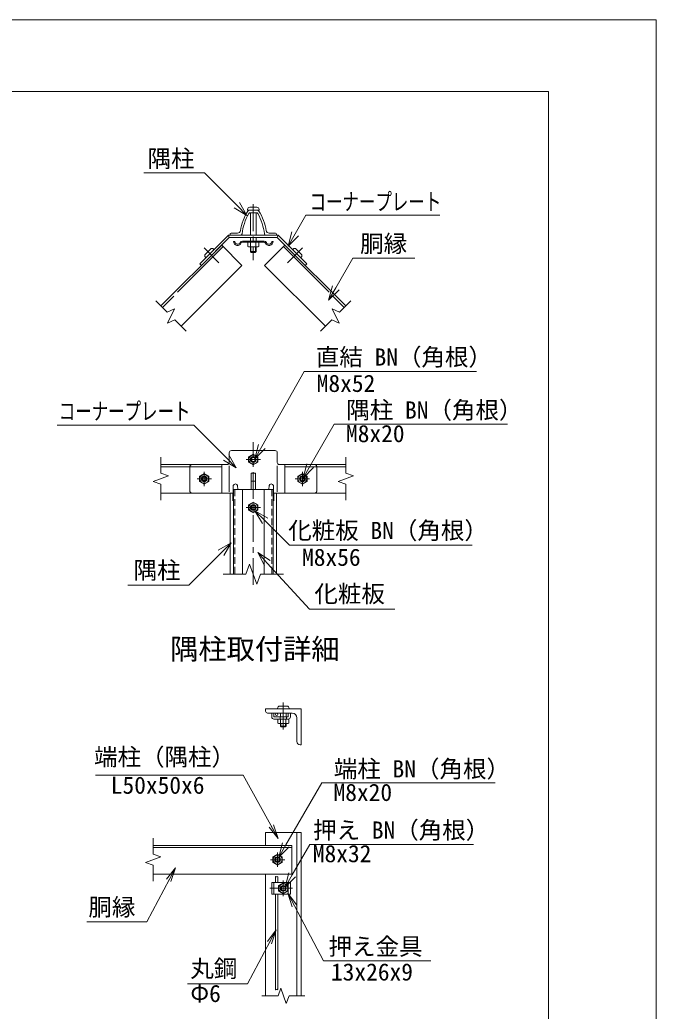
# Model space of a CAD drawing. Units: millimetres, scale not verified. Extents: x -4200 to 4200, y -2970 to 2970.
# Drawn here: x 2425 to 4200, y 201 to 2970 of the extents above; entities that cross this region are included whole.
import ezdxf
from ezdxf.enums import TextEntityAlignment as Align

# ---------------------------------------------------------------- set-up
doc = ezdxf.new("R2010")
doc.units = ezdxf.units.MM
doc.header["$LTSCALE"] = 15
for name, pattern in [('CHAIN1', [8, 5, -1, 1, -1]), ('DASHED1', [1.8, 1.2, -0.6]), ('LONG_DASHED2', [13, 12, -1])]:
    doc.linetypes.add(name, pattern=pattern)
for name, color, linetype, lineweight in [('0-0_D-STR1', 1, 'Continuous', 9), ('0-1_D-BMK', 2, 'CHAIN1', 9), ('0-2_D-STR-DIM', 7, 'Continuous', 9), ('0-6_D-STR3', 3, 'Continuous', 9), ('0-7_0', 7, 'Continuous', 9), ('0-9_D-STR-TXT', 7, 'Continuous', 9), ('0-A_D-STR2', 7, 'Continuous', 9), ('0-B_D-TTL', 2, 'Continuous', 9)]:
    doc.layers.add(name, color=color, linetype=linetype, lineweight=lineweight)
doc.layers.add('0-8_D-TTL-TXT', color=7, linetype='Continuous')
doc.styles.add('ＭＳ ゴシック', font='')
doc.styles.get('ＭＳ ゴシック').set_extended_font_data('MS Gothic')

# ---------------------------------------------------------------- blocks, each defined once
blk = doc.blocks.new('MLeader1')
at = {"layer": '0-9_D-STR-TXT'}
blk.add_line((3058.38, 2423.9), (3030.1, 2452.19), dxfattribs=at)
for points in [[(3030.1, 2452.19), (2939.88, 2542.4), (2777.48, 2542.4), (2770.28, 2542.4)], [(3037.68, 2459.77), (3058.38, 2423.9), (3022.52, 2444.61)]]:
    blk.add_lwpolyline(points, dxfattribs=at)
blk = doc.blocks.new('MLeader2')
at = {"layer": '0-9_D-STR-TXT'}
blk.add_line((3173.5, 2337.61), (3193.29, 2372.37), dxfattribs=at)
for points in [[(3193.29, 2372.37), (3223.02, 2424.6), (3588.98, 2424.6), (3596.18, 2424.6)], [(3202.6, 2367.07), (3173.5, 2337.61), (3183.97, 2377.67)]]:
    blk.add_lwpolyline(points, dxfattribs=at)
blk = doc.blocks.new('MLeader3')
at = {"layer": '0-9_D-STR-TXT'}
blk.add_line((3286.04, 2186.97), (3306.04, 2221.61), dxfattribs=at)
for points in [[(3306.04, 2221.61), (3353.75, 2304.25), (3519.5, 2304.25), (3526.7, 2304.25)], [(3315.32, 2216.25), (3286.04, 2186.97), (3296.76, 2226.97)]]:
    blk.add_lwpolyline(points, dxfattribs=at)
blk = doc.blocks.new('MLeader4')
at = {"layer": '0-9_D-STR-TXT'}
blk.add_line((3028.61, 1719.23), (3000.33, 1747.52), dxfattribs=at)
for points in [[(3000.33, 1747.52), (2910.11, 1837.73), (2535.9, 1837.73), (2528.7, 1837.73)], [(3007.91, 1755.09), (3028.61, 1719.23), (2992.75, 1739.94)]]:
    blk.add_lwpolyline(points, dxfattribs=at)
blk = doc.blocks.new('MLeader5')
at = {"layer": '0-9_D-STR-TXT'}
blk.add_line((3088.34, 1482.63), (3115.23, 1453.01), dxfattribs=at)
for points in [[(3107.29, 1445.8), (3088.34, 1482.63), (3123.17, 1460.21)], [(3115.23, 1453.01), (3232.58, 1323.74), (3464, 1323.74), (3471.2, 1323.74)]]:
    blk.add_lwpolyline(points, dxfattribs=at)
blk = doc.blocks.new('MLeader6')
at = {"layer": '0-9_D-STR-TXT'}
blk.add_line((3014.31, 1509.8), (2986.03, 1481.51), dxfattribs=at)
for points in [[(2978.45, 1489.09), (3014.31, 1509.8), (2993.61, 1473.93)], [(2986.03, 1481.51), (2895.81, 1391.29), (2733.41, 1391.29), (2726.21, 1391.29)]]:
    blk.add_lwpolyline(points, dxfattribs=at)
blk = doc.blocks.new('_Open')
at = {"layer": '0-7_0'}
blk.add_line((-15, 2.5), (0, 0), dxfattribs=at)
blk.add_lwpolyline([(-15, -2.5), (0, 0), (-15, 0)], dxfattribs=at)
blk = doc.blocks.new('MLeader16')
at = {"layer": '0-9_D-STR-TXT'}
blk.add_line((3215.1, 1690.02), (3235, 1724.71), dxfattribs=at)
for points in [[(3235, 1724.71), (3301.81, 1841.19), (3778.19, 1841.19), (3785.39, 1841.19)], [(3244.3, 1719.38), (3215.1, 1690.02), (3225.7, 1730.05)]]:
    blk.add_lwpolyline(points, dxfattribs=at)
blk = doc.blocks.new('MLeader17')
at = {"layer": '0-9_D-STR-TXT'}
blk.add_line((3164.61, 547.35), (3184.66, 581.96), dxfattribs=at)
for points in [[(3184.66, 581.96), (3233.8, 666.78), (3683.57, 666.78), (3690.77, 666.78)], [(3193.93, 576.59), (3164.61, 547.35), (3175.39, 587.33)]]:
    blk.add_lwpolyline(points, dxfattribs=at)
blk = doc.blocks.new('MLeader18')
at = {"layer": '0-9_D-STR-TXT'}
blk.add_line((3147.21, 631.24), (3167.18, 665.89), dxfattribs=at)
for points in [[(3167.18, 665.89), (3266.99, 839.05), (3743.38, 839.05), (3750.58, 839.05)], [(3176.47, 660.54), (3147.21, 631.24), (3157.9, 671.24)]]:
    blk.add_lwpolyline(points, dxfattribs=at)
blk = doc.blocks.new('MLeader21')
at = {"layer": '0-9_D-STR-TXT'}
blk.add_line((3080.05, 1743.62), (3099.65, 1778.49), dxfattribs=at)
for points in [[(3099.65, 1778.49), (3217.65, 1988.31), (3691.83, 1988.31), (3699.03, 1988.31)], [(3109, 1773.23), (3080.05, 1743.62), (3090.31, 1783.74)]]:
    blk.add_lwpolyline(points, dxfattribs=at)
blk = doc.blocks.new('MLeader22')
at = {"layer": '0-9_D-STR-TXT'}
blk.add_line((3080.6, 1598.84), (3108.89, 1570.55), dxfattribs=at)
for points in [[(3101.31, 1562.97), (3080.6, 1598.84), (3116.46, 1578.13)], [(3108.89, 1570.55), (3176.81, 1502.63), (3679.22, 1502.63), (3686.42, 1502.63)]]:
    blk.add_lwpolyline(points, dxfattribs=at)

msp = doc.modelspace()

# ---------------------------------------------------------------- linework, layer by layer
at = {"layer": '0-0_D-STR1'}
for p, q in [((3064.9, 2438.37), (3087.28, 2438.37)), ((3067.71, 2431.37), (3084.46, 2431.37)), ((3011.09, 2368.37), (3011.09, 2371.37)), ((3040.93, 2368.37), (3011.09, 2368.37)), ((3032.19, 2374.37), (3014.09, 2374.37)), ((3111.25, 2368.37), (3141.09, 2368.37)), ((3119.98, 2374.37), (3138.09, 2374.37)), ((3141.09, 2368.37), (3141.09, 2371.37)), ((2987.87, 2340.76), (2818.17, 2171.05)), ((2987.87, 2340.76), (3044.44, 2284.19)), ((3024.29, 2351.17), (3021.09, 2350.74)), ((3045.55, 2351.97), (3106.62, 2351.97)), ((3045.56, 2348.77), (3106.61, 2348.77)), ((3164.3, 2340.76), (3107.73, 2284.19)), ((3127.89, 2351.17), (3131.09, 2350.74)), ((3164.3, 2340.76), (3334.01, 2171.05)), ((3044.44, 2284.19), (2874.74, 2114.48)), ((3107.73, 2284.19), (3277.44, 2114.48)), ((2817.98, 1728.05), (2987.87, 1728.05)), ((2817.98, 1722.05), (2987.87, 1722.05)), ((2987.87, 1728.05), (2987.87, 1648.05)), ((3334.19, 1728.05), (3164.3, 1728.05)), ((3164.3, 1728.05), (3164.3, 1648.05)), ((3334.19, 1722.05), (3164.3, 1722.05)), ((3020.09, 1669.8), (3018.59, 1626.8)), ((3032.09, 1669.8), (3032.5, 1658.05)), ((3120.09, 1669.8), (3119.68, 1658.05)), ((3132.09, 1669.8), (3133.59, 1626.8)), ((2817.98, 1648.05), (2987.87, 1648.05)), ((3011.09, 1421.79), (3011.09, 1648.05)), ((3021.09, 1658.05), (3021.09, 1421.79)), ((3131.09, 1658.05), (3021.09, 1658.05)), ((3046.09, 1658.05), (3046.09, 1421.79)), ((3106.09, 1658.05), (3106.09, 1421.79)), ((3131.09, 1658.05), (3131.09, 1421.79)), ((3141.09, 1421.79), (3141.09, 1648.05)), ((3334.19, 1648.05), (3164.3, 1648.05)), ((3109.78, 1045.31), (3209.78, 1045.31)), ((3109.78, 1042.31), (3109.78, 1045.31)), ((3184.78, 1033.31), (3118.78, 1033.31)), ((3209.78, 1045.31), (3209.78, 945.31)), ((3197.78, 954.31), (3197.78, 1020.31)), ((3209.78, 945.31), (3206.78, 945.31)), ((3109.78, 700.42), (3209.78, 700.42)), ((3109.78, 664.42), (3109.78, 700.42)), ((3197.78, 700.42), (3197.78, 244.29)), ((3209.78, 700.42), (3209.78, 244.29)), ((3183.78, 664.42), (2796.93, 664.42)), ((3183.78, 658.42), (2796.93, 658.42)), ((3183.78, 584.42), (3183.78, 664.42)), ((3183.78, 584.42), (2796.93, 584.42)), ((3109.78, 244.29), (3109.78, 584.42))]:
    msp.add_line(p, q, dxfattribs=at)
at = {"layer": '0-0_D-STR1', "linetype": 'LONG_DASHED2'}
for p, q in [((2992.12, 2336.52), (2822.41, 2166.81)), ((3160.06, 2336.52), (3329.76, 2166.81))]:
    msp.add_line(p, q, dxfattribs=at)
at = {"layer": '0-0_D-STR1', "linetype": 'DASHED1'}
for p, q in [((3024.29, 1658.05), (3024.29, 1421.79)), ((3127.89, 1658.05), (3127.89, 1421.79))]:
    msp.add_line(p, q, dxfattribs=at)
at = {"layer": '0-0_D-STR1'}
for centre, radius, start, end in [((3064.9, 2433.37), 5, 90, 148.30182), ((3087.28, 2433.37), 5, 31.69818, 90), ((3189.29, 2356.55), 151.2, 148.30182, 170.6662), ((3189.29, 2356.55), 145.2, 150.13204, 173.91336), ((3067.71, 2426.37), 5, 90, 150.13204), ((3084.46, 2426.37), 5, 29.86796, 90), ((2962.89, 2356.55), 145.2, 6.08664, 29.86796), ((2962.89, 2356.55), 151.2, 9.3338, 31.69818), ((3032.19, 2382.37), 8, 270, 350.6662), ((3119.98, 2382.37), 8, 189.3338, 270), ((3014.09, 2371.37), 3, 90, 180), ((3040.93, 2372.37), 4, 270, 353.91336), ((3111.25, 2372.37), 4, 186.08664, 270), ((3138.09, 2371.37), 3, 0, 90), ((3032.29, 2351.17), 11.21, 182.19864, 337.12847), ((3032.29, 2351.17), 8, 180, 337.11462), ((3045.55, 2345.57), 6.4, 90, 157.11462), ((3045.56, 2345.57), 3.2, 90, 157.12847), ((3106.61, 2345.57), 3.2, 22.87153, 90), ((3106.62, 2345.57), 6.4, 22.88538, 90), ((3119.89, 2351.17), 11.21, 202.87153, 357.80136), ((3119.89, 2351.17), 8, 202.88538, 0), ((3026.09, 1667.3), 6.5, 22.61986, 157.38014), ((3126.09, 1667.3), 6.5, 22.61986, 157.38014), ((3118.78, 1042.31), 9, 180, 270), ((3184.78, 1020.31), 13, 360, 90), ((3206.78, 954.31), 9, 180, 270)]:
    msp.add_arc(centre, radius, start, end, dxfattribs=at)
at = {"layer": '0-1_D-BMK'}
for p, q in [((3076.09, 2455.11), (3076.09, 2298.73)), ((2938.84, 2333.22), (2980.34, 2291.73)), ((3213.33, 2333.22), (3171.83, 2291.73)), ((3076.09, 1391.79), (3076.09, 1790.78)), ((3096.09, 1742.05), (3056.09, 1742.05)), ((2939.09, 1708.05), (2939.09, 1668.05)), ((3213.09, 1708.05), (3213.09, 1668.05)), ((2959.09, 1688.05), (2919.09, 1688.05)), ((3193.09, 1688.05), (3233.09, 1688.05)), ((3096.09, 1608.05), (3056.09, 1608.05)), ((3159.78, 988.31), (3159.78, 1066.37)), ((3143.78, 604.42), (3143.78, 644.42)), ((3163.78, 624.42), (3123.78, 624.42)), ((3159.78, 566.42), (3159.78, 522.42)), ((3185.78, 544.42), (3121.78, 544.42))]:
    msp.add_line(p, q, dxfattribs=at)
at = {"layer": '0-2_D-STR-DIM'}
for p, q in [((2804.03, 2185.2), (2835.57, 2153.65)), ((3296.21, 2163.16), (3315.23, 2122.38)), ((3316.6, 2153.65), (3296.21, 2163.16)), ((3348.15, 2185.2), (3316.6, 2153.65)), ((2857.34, 2131.89), (2888.88, 2100.34)), ((3294.84, 2131.89), (3263.29, 2100.34)), ((3315.23, 2122.38), (3294.84, 2131.89)), ((2817.98, 1748.31), (2817.98, 1703.7)), ((3334.19, 1748.31), (3334.19, 1703.7)), ((2839.13, 1696), (2796.84, 1680.61)), ((2817.98, 1703.7), (2839.13, 1696)), ((2796.84, 1680.61), (2817.98, 1672.92)), ((2817.98, 1672.92), (2817.98, 1628.31)), ((3334.19, 1672.92), (3334.19, 1628.31)), ((3055.57, 1421.79), (3065.83, 1449.99)), ((3065.83, 1449.99), (3086.35, 1393.6)), ((2992.09, 1421.79), (3055.57, 1421.79)), ((3086.35, 1393.6), (3096.61, 1421.79)), ((3096.61, 1421.79), (3160.09, 1421.79)), ((2796.93, 684.68), (2796.93, 640.07)), ((2796.93, 640.07), (2818.08, 632.37)), ((2818.08, 632.37), (2775.79, 616.98)), ((2775.79, 616.98), (2796.93, 609.29)), ((2796.93, 609.29), (2796.93, 564.68)), ((3152.82, 265.44), (3145.12, 244.29)), ((3168.21, 223.15), (3152.82, 265.44)), ((3099.78, 244.29), (3145.12, 244.29)), ((3175.91, 244.29), (3168.21, 223.15)), ((3175.91, 244.29), (3219.78, 244.29))]:
    msp.add_line(p, q, dxfattribs=at)
for points in [[(2835.57, 2153.65), (2855.96, 2163.16), (2836.94, 2122.38), (2857.34, 2131.89)], [(3334.19, 1703.7), (3355.33, 1696), (3313.05, 1680.61), (3334.19, 1672.92)]]:
    msp.add_lwpolyline(points, dxfattribs=at)
at = {"layer": '0-6_D-STR3'}
for p, q in [((3060.09, 2440.37), (3060.09, 2438.37)), ((3092.09, 2438.37), (3060.09, 2438.37)), ((3086.09, 2446.37), (3066.09, 2446.37)), ((3092.09, 2440.37), (3092.09, 2438.37)), ((3068.09, 2431.37), (3068.09, 2368.37)), ((3084.09, 2431.37), (3084.09, 2368.37)), ((3006.44, 2368.37), (2926.78, 2288.72)), ((3009.09, 2361.97), (2931.3, 2284.19)), ((3006.44, 2368.37), (3145.74, 2368.37)), ((3009.09, 2361.97), (3006.44, 2368.37)), ((3009.09, 2361.97), (3143.09, 2361.97)), ((3068.09, 2361.97), (3068.09, 2351.97)), ((3084.09, 2361.97), (3084.09, 2351.97)), ((3143.09, 2361.97), (3145.74, 2368.37)), ((3143.09, 2361.97), (3220.87, 2284.19)), ((3145.74, 2368.37), (3225.39, 2288.72)), ((2956.48, 2329.73), (2942.34, 2315.59)), ((2964.96, 2329.73), (2966.38, 2328.31)), ((3061.08, 2348.77), (3061.08, 2337.22)), ((3061.08, 2348.77), (3091.1, 2348.77)), ((3061.08, 2337.22), (3063.59, 2335.77)), ((3063.59, 2335.77), (3088.59, 2335.77)), ((3068.09, 2335.77), (3068.09, 2322.77)), ((3068.58, 2348.77), (3068.58, 2337.22)), ((3069.59, 2335.77), (3069.59, 2322.77)), ((3082.59, 2335.77), (3082.59, 2322.77)), ((3083.59, 2348.77), (3083.59, 2337.22)), ((3084.09, 2335.77), (3084.09, 2322.77)), ((3091.1, 2337.22), (3088.59, 2335.77)), ((3091.1, 2348.77), (3091.1, 2337.22)), ((3187.21, 2329.73), (3185.8, 2328.31)), ((3195.7, 2329.73), (3209.84, 2315.59)), ((2942.34, 2307.1), (2943.75, 2305.69)), ((3081.69, 2320.37), (3070.49, 2320.37)), ((3084.09, 2322.77), (3081.69, 2320.37)), ((3209.84, 2307.1), (3208.42, 2305.69)), ((2931.3, 2284.19), (2926.78, 2288.72)), ((3220.87, 2284.19), (3225.39, 2288.72)), ((3009.09, 1761.05), (3009.09, 1734.05)), ((3015.09, 1767.05), (3137.09, 1767.05)), ((3076.09, 1757.06), (3063.09, 1749.55)), ((3063.09, 1749.55), (3063.09, 1734.54)), ((3089.09, 1749.55), (3076.09, 1757.06)), ((3089.09, 1734.54), (3089.09, 1749.55)), ((3143.09, 1761.05), (3143.09, 1734.05)), ((2905.09, 1728.05), (3003.09, 1728.05)), ((3009.09, 1652.05), (3009.09, 1724.05)), ((3063.09, 1734.54), (3076.09, 1727.03)), ((3076.09, 1727.03), (3089.09, 1734.54)), ((3143.09, 1652.05), (3143.09, 1724.24)), ((3149.09, 1728.05), (3247.09, 1728.05)), ((3070.09, 1704.05), (3070.09, 1659.99)), ((3082.09, 1704.05), (3070.09, 1704.05)), ((3082.09, 1704.05), (3082.09, 1659.99)), ((3200.09, 1695.55), (3213.09, 1703.06)), ((3200.09, 1680.54), (3200.09, 1695.55)), ((3213.09, 1703.06), (3226.09, 1695.55)), ((3226.09, 1695.55), (3226.09, 1680.54)), ((3082.09, 1681.39), (3070.09, 1681.39)), ((3213.09, 1673.03), (3200.09, 1680.54)), ((3226.09, 1680.54), (3213.09, 1673.03)), ((2905.09, 1648.05), (3019.33, 1648.05)), ((3132.85, 1648.05), (3247.09, 1648.05)), ((3076.09, 1623.06), (3063.09, 1615.55)), ((3063.09, 1615.55), (3063.09, 1600.54)), ((3089.09, 1615.55), (3076.09, 1623.06)), ((3089.09, 1600.54), (3089.09, 1615.55)), ((3063.09, 1600.54), (3076.09, 1593.03)), ((3076.09, 1593.03), (3089.09, 1600.54)), ((3169.78, 1053.31), (3149.78, 1053.31)), ((3127.78, 1023.31), (3127.78, 1033.31)), ((3127.78, 1033.31), (3133.78, 1033.31)), ((3133.78, 1024.31), (3133.78, 1033.31)), ((3143.78, 1047.31), (3143.78, 1045.31)), ((3151.78, 1023.31), (3151.78, 1033.31)), ((3167.78, 1023.31), (3167.78, 1033.31)), ((3173.78, 1024.31), (3173.78, 1033.31)), ((3173.78, 1033.31), (3179.78, 1033.31)), ((3175.78, 1047.31), (3175.78, 1045.31)), ((3179.78, 1023.31), (3179.78, 1033.31)), ((3133.78, 1017.31), (3173.78, 1017.31)), ((3134.78, 1023.31), (3172.78, 1023.31)), ((3144.77, 1017.31), (3144.77, 1005.76)), ((3144.77, 1017.31), (3174.79, 1017.31)), ((3144.77, 1005.76), (3147.28, 1004.31)), ((3147.28, 1004.31), (3172.28, 1004.31)), ((3150.78, 1017.31), (3150.78, 1023.31)), ((3151.78, 1004.31), (3151.78, 997.71)), ((3152.27, 1017.31), (3152.27, 1005.76)), ((3153.28, 1004.31), (3153.28, 996.21)), ((3167.78, 997.71), (3165.38, 995.31)), ((3166.28, 1004.31), (3166.28, 996.21)), ((3167.28, 1017.31), (3167.28, 1005.76)), ((3167.78, 1004.31), (3167.78, 997.71)), ((3168.78, 1017.31), (3168.78, 1023.31)), ((3174.79, 1005.76), (3172.28, 1004.31)), ((3174.79, 1017.31), (3174.79, 1005.76)), ((3165.38, 995.31), (3154.18, 995.31)), ((3143.78, 639.43), (3130.78, 631.92)), ((3156.78, 631.92), (3143.78, 639.43)), ((3130.78, 631.92), (3130.78, 616.91)), ((3130.78, 616.91), (3143.78, 609.41)), ((3143.78, 609.41), (3156.78, 616.91)), ((3156.78, 616.91), (3156.78, 631.92)), ((3127.78, 560.42), (3127.78, 528.42)), ((3133.78, 560.42), (3133.78, 528.42)), ((3159.78, 559.43), (3146.78, 551.92)), ((3172.78, 551.92), (3159.78, 559.43)), ((3173.78, 560.42), (3173.78, 528.42)), ((3127.78, 528.42), (3179.78, 528.42)), ((3146.78, 551.92), (3146.78, 536.91)), ((3146.78, 536.91), (3159.78, 529.41)), ((3159.78, 529.41), (3172.78, 536.91)), ((3172.78, 536.91), (3172.78, 551.92))]:
    msp.add_line(p, q, dxfattribs=at)
at = {"layer": '0-6_D-STR3', "linetype": 'LONG_DASHED2'}
for p, q in [((2899.09, 1722.05), (2899.09, 1654.05)), ((3253.09, 1722.05), (3253.09, 1654.05))]:
    msp.add_line(p, q, dxfattribs=at)
at = {"layer": '0-6_D-STR3'}
for points in [[(3084.09, 2322.77), (3068.09, 2322.77), (3070.49, 2320.37)], [(3167.78, 997.71), (3151.78, 997.71), (3154.18, 995.31)], [(3127.78, 560.42), (3179.78, 560.42), (3179.78, 528.42)]]:
    msp.add_lwpolyline(points, dxfattribs=at)
msp.add_lwpolyline([(2952.09, 1695.55), (2939.09, 1703.06), (2926.09, 1695.55), (2926.09, 1680.54), (2939.09, 1673.03), (2952.09, 1680.54)], close=True, dxfattribs=at)
for centre, radius in [((3076.09, 1742.05), 12.5), ((3076.09, 1742.05), 8), ((3076.09, 1742.05), 5.6), ((2939.09, 1688.05), 12.5), ((2939.09, 1688.05), 8), ((2939.09, 1688.05), 5.6), ((3213.09, 1688.05), 12.5), ((3213.09, 1688.05), 8), ((3213.09, 1688.05), 5.6), ((3076.09, 1608.05), 12.5), ((3076.09, 1608.05), 8), ((3076.09, 1608.05), 5.6), ((3143.78, 624.42), 12.5), ((3143.78, 624.42), 8), ((3143.78, 624.42), 5.6), ((3159.78, 544.42), 12.5), ((3159.78, 544.42), 8), ((3159.78, 544.42), 5.6)]:
    msp.add_circle(centre, radius, dxfattribs=at)
for centre, radius, start, end in [((3066.09, 2440.37), 6, 90, 180), ((3086.09, 2440.37), 6, 0, 90), ((2960.72, 2325.49), 6, 45, 135), ((3064.83, 2342.71), 6.64, 235.61585, 304.38416), ((3076.09, 2360.9), 24.84, 252.4121, 287.5879), ((3087.34, 2342.71), 6.64, 235.61586, 304.38414), ((3191.45, 2325.49), 6, 45, 135), ((2946.58, 2311.34), 6, 135, 225), ((3205.59, 2311.34), 6, 315, 45), ((3015.09, 1761.05), 6, 90, 180), ((3137.09, 1761.05), 6, 0, 90), ((3003.09, 1734.05), 6, 270, 0), ((3149.09, 1734.05), 6, 180, 270), ((3149.78, 1047.31), 6, 90, 180), ((3169.78, 1047.31), 6, 0, 90), ((3133.78, 1023.31), 6, 180, 270), ((3134.78, 1024.31), 1, 180, 270), ((3148.52, 1011.24), 6.64, 235.61585, 304.38416), ((3159.78, 1029.44), 24.84, 252.4121, 287.5879), ((3171.04, 1011.24), 6.64, 235.61586, 304.38414), ((3172.78, 1024.31), 1, 270, 0), ((3173.78, 1023.31), 6, 270, 0)]:
    msp.add_arc(centre, radius, start, end, dxfattribs=at)
at = {"layer": '0-6_D-STR3', "linetype": 'LONG_DASHED2'}
for centre, start, end in [((2905.09, 1722.05), 90, 180), ((3247.09, 1722.05), 0, 90), ((2905.09, 1654.05), 180, 270), ((3247.09, 1654.05), 270, 0)]:
    msp.add_arc(centre, 6, start, end, dxfattribs=at)
at = {"layer": '0-9_D-STR-TXT'}
for points in [[(2635.57, 860.36), (3048.23, 860.36), (3144.57, 685.02)], [(2611.2, 451.27), (2778.88, 451.27), (2857.85, 600.17)], [(3571.69, 341.86), (3272.35, 341.86), (3173.07, 529.24)], [(2892.35, 277.41), (3060.02, 277.41), (3139, 426.31)]]:
    msp.add_lwpolyline(points, dxfattribs=at)
at = {"layer": '0-A_D-STR2'}
for p, q in [((3137.78, 560.42), (3137.78, 576.92)), ((3144.18, 560.42), (3144.18, 576.92)), ((3137.78, 261.97), (3137.78, 528.42)), ((3144.18, 261.97), (3144.18, 528.42))]:
    msp.add_line(p, q, dxfattribs=at)
msp.add_circle((3140.98, 1030.11), 3.2, dxfattribs=at)
for centre, start, end in [((3139.38, 575.09), 48.88791, 131.11209), ((3139.38, 578.75), 228.88791, 311.11209), ((3142.58, 575.09), 48.88791, 131.11209), ((3139.38, 263.8), 228.88791, 311.11209), ((3142.58, 260.13), 48.88791, 131.11209), ((3142.58, 263.8), 228.88791, 311.11209)]:
    msp.add_arc(centre, 2.43, start, end, dxfattribs=at)
at = {"layer": '0-B_D-TTL', "color": 7}
msp.add_lwpolyline([(-4199.93, -2969.98), (4200.07, -2969.98), (4200.07, 2970.02), (-4199.93, 2970.02)], close=True, dxfattribs=at)
at = {"layer": '0-B_D-TTL'}
msp.add_lwpolyline([(-3899.93, 2770.02), (3900.07, 2770.02), (3900.07, -2769.98), (-3899.93, -2769.98)], close=True, dxfattribs=at)

# ---------------------------------------------------------------- block references
at = {"layer": '0-9_D-STR-TXT'}
for name in ['MLeader1', 'MLeader2', 'MLeader3', 'MLeader21', 'MLeader4', 'MLeader16', 'MLeader22', 'MLeader6', 'MLeader5', 'MLeader18', 'MLeader17']:
    msp.add_blockref(name, (0, 0), dxfattribs=at)
at = {"layer": '0-9_D-STR-TXT', "xscale": 2.666667, "yscale": 2.666667}
for p, rotation in [((3145.53, 683.27), 298.78475), ((2858.79, 601.94), 62.05959), ((3172.14, 531), 117.91483), ((3139.94, 428.08), 62.05959)]:
    msp.add_blockref('_Open', p, dxfattribs=dict(at, rotation=rotation))

# ---------------------------------------------------------------- texts
at = {"layer": '0-8_D-TTL-TXT', "style": 'ＭＳ ゴシック'}
msp.add_text('隅柱取付詳細', height=57.73, dxfattribs=at).set_placement((2844.14, 1166.6), align=Align.BOTTOM_LEFT)
at = {"layer": '0-9_D-STR-TXT', "style": 'ＭＳ ゴシック'}
for s, p in [('隅柱', (2781.17, 2544.06)), ('胴縁', (3374.05, 2306.47)), ('直結 BN（角根）', (3250.56, 1989.86)), ('M8x52', (3252.98, 1916.36)), ('隅柱 BN（角根）', (3335.58, 1841.81)), ('M8x20', (3334.72, 1776.12)), ('化粧板 BN（角根）', (3173.58, 1505.44)), ('M8x56', (3212.13, 1430.68)), ('隅柱', (2742.15, 1394.22)), ('化粧板', (3246.59, 1328.52)), ('端柱（隅柱）', (2631.76, 872.95)), ('端柱 BN（角根）', (3300.76, 839.67)), ('L50x50x6', (2678.4, 794.09)), ('M8x20', (3299.91, 773.98)), ('押え BN（角根）', (3243.02, 668.7)), ('M8x32', (3242.16, 603.01)), ('胴縁', (2615.97, 453.64)), ('押え金具', (3285.93, 343.66)), ('丸鋼', (2900.33, 281.81)), ('13x26x9', (3292.76, 272.48)), ('Φ6', (2900.33, 212.42))]:
    msp.add_text(s, height=48.06, dxfattribs=at).set_placement(p, align=Align.BOTTOM_LEFT)
at = {"layer": '0-9_D-STR-TXT', "style": 'ＭＳ ゴシック', "width": 0.7}
for p in [(3233.29, 2423.62), (2533.46, 1838.41)]:
    msp.add_text('コーナープレート', height=48.06, dxfattribs=at).set_placement(p, align=Align.BOTTOM_LEFT)

doc.saveas('drawing.dxf')
